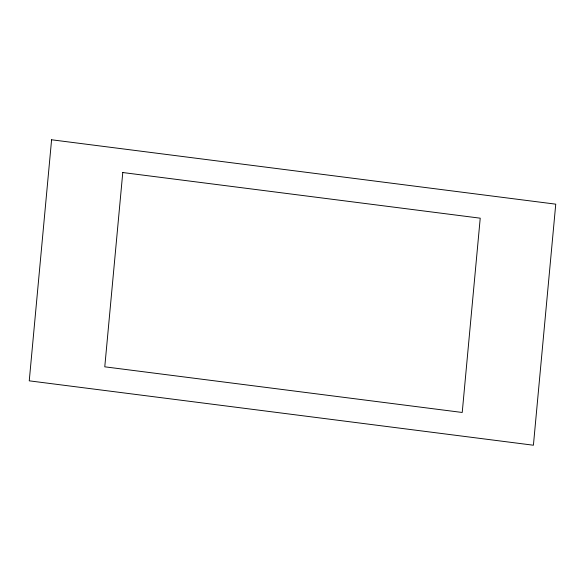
<?xml version="1.0" encoding="UTF-8"?>
<svg xmlns="http://www.w3.org/2000/svg" width="585" height="585" viewBox="0 0 585 585"><rect width="100%" height="100%" fill="white"/><g stroke="black" fill="none" stroke-linecap="round" stroke-linejoin="round"><path stroke-width="0.88" d="M51.59 139.778L29.25 380.835L533.41 445.222L555.75 204.165L51.59 139.778M122.777 172.531L104.773 366.817L462.223 412.469L480.226 218.183L122.777 172.531"/></g></svg>
